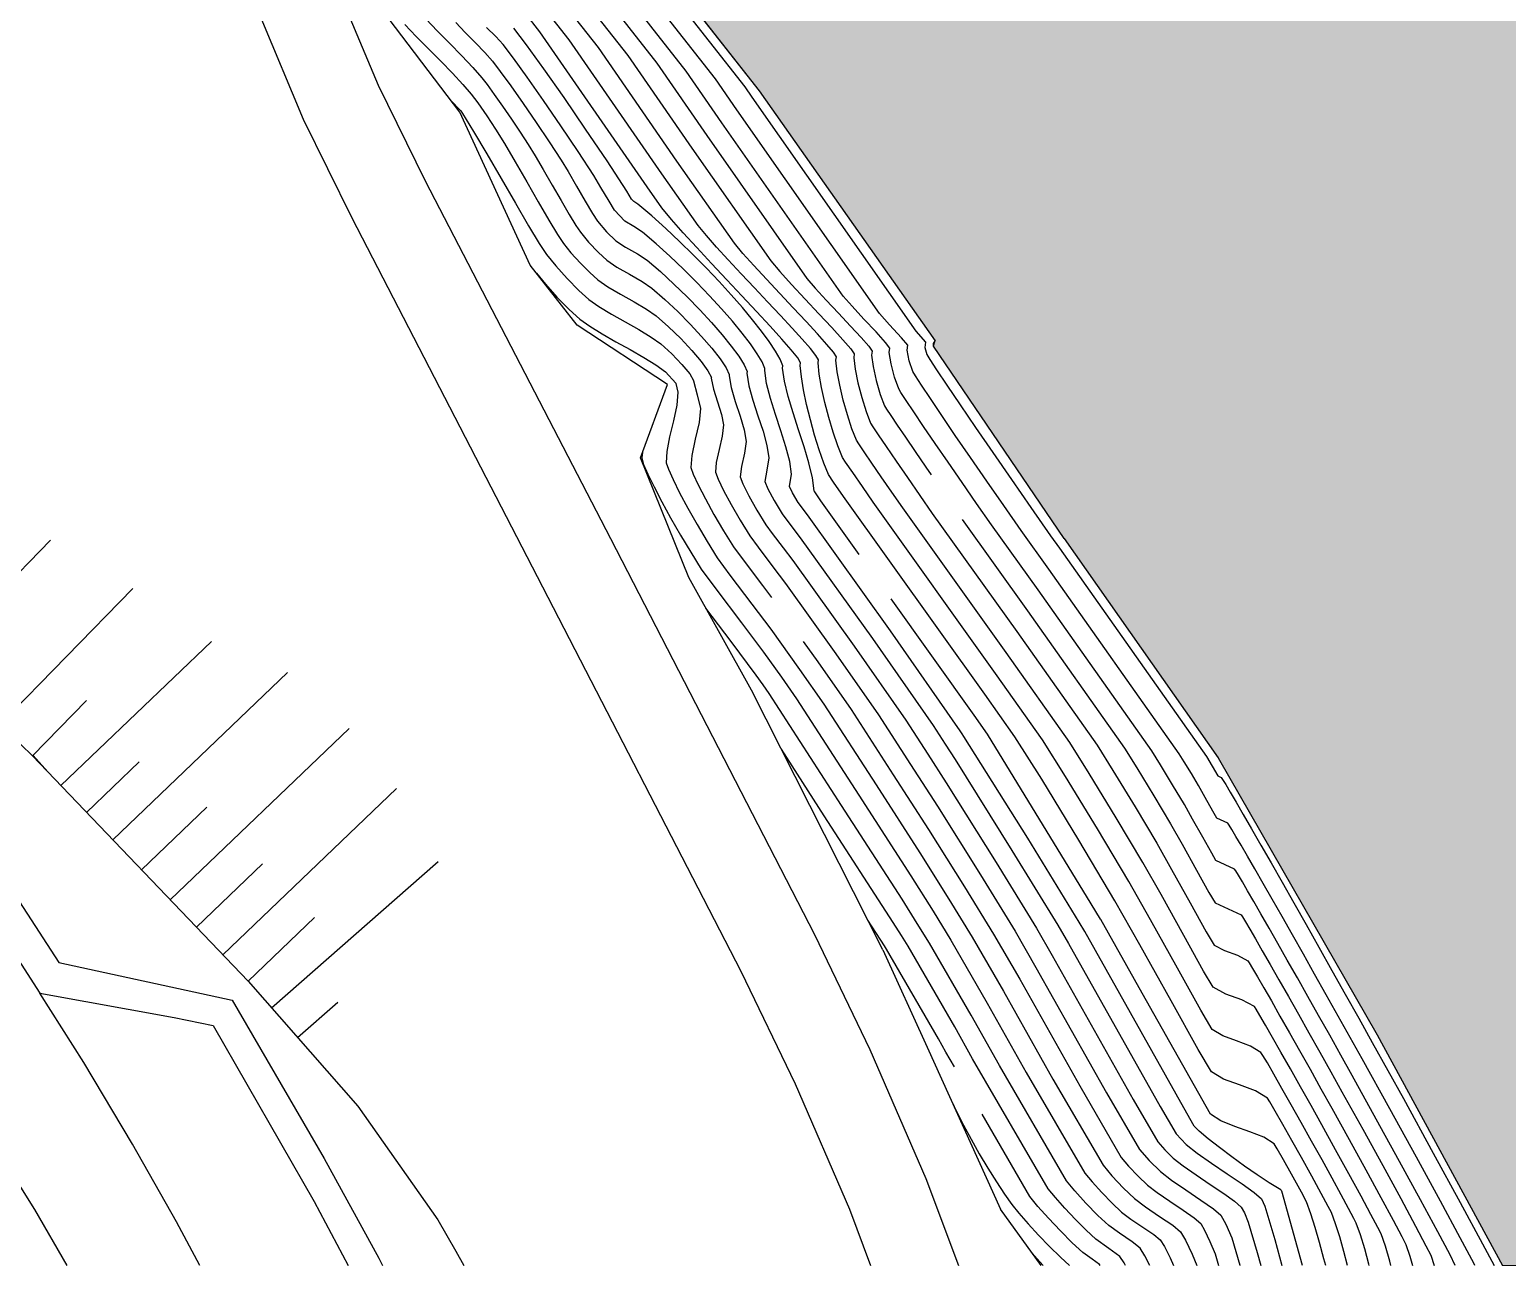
# Model space of a CAD drawing. Extents: x -367 to 63045, y 275 to 109039.
# Drawn here: x 62200.9 to 62294.1, y 108270.2 to 108348.2 of the extents above; entities that cross this region are included whole.
import ezdxf

# ---------------------------------------------------------------- set-up
doc = ezdxf.new("R2010")
doc.units = 0
doc.header["$LTSCALE"] = 25.401856
doc.header["$MEASUREMENT"] = 0
doc.linetypes.add('DOT', pattern=[0.55, 0.3, -0.25])
doc.linetypes.add('TRATTEGGIATA2', pattern=[0.375, 0.25, -0.125])
for name, color, linetype in [('Bâti', 7, 'Continuous'), ('colore lago', 131, 'Continuous'), ('curve livello 5m', 7, 'Continuous'), ('Limite fiume', 6, 'Continuous'), ('pendenze', 2, 'Continuous'), ('Strade', 7, 'Continuous'), ('TalusHautBas', 7, 'Continuous')]:
    doc.layers.add(name, color=color, linetype=linetype)
doc.layers.add('Colori bordi', color=5, linetype='Continuous', plot=False)
doc.layers.add('no_plot', color=5, linetype='Continuous', plot=False)

msp = doc.modelspace()

# ---------------------------------------------------------------- hatches: boundary and pattern name
at = {"layer": 'colore lago', "linetype": 'Continuous', "lineweight": 0}
msp.add_hatch(color=256, dxfattribs=at).paths.add_polyline_path([(62336.92323, 108293.04813), (62333.90524, 108303.27811), (62333.50124, 108310.92212), (62334.36424, 108318.97013), (62332.61625, 108325.87713), (62326.06826, 108334.70213), (62319.40526, 108340.13313), (62316.61826, 108344.33414), (62312.52126, 108349.63313), (62306.31327, 108355.78014), (62304.17027, 108355.55414), (62302.59827, 108357.25814), (62302.86027, 108361.51714), (62293.86072, 108373.91181), (62285.29071, 108385.71488), (62282.40962, 108385.02816), (62274.51151, 108391.43158), (62273.76615, 108394.55875), (62260.40498, 108410.55144), (62260.52889, 108410.65209), (62260.3153, 108410.90117), (62255.5903, 108416.41117), (62250.33131, 108421.94018), (62241.24231, 108431.17917), (62234.98331, 108437.62619), (62227.60532, 108445.26418), (62220.97633, 108452.32219), (62211.76733, 108462.6542), (62208.62233, 108466.7012), (62197.58734, 108482.1832), (62191.89137, 108491.3199), (62191.43882, 108491.03891), (62186.59769, 108488.03303), (62181.27969, 108484.73108), (62168.59034, 108476.85222), (62174.6282, 108467.19098), (62189.12332, 108443.99721), (62186.69934, 108442.47111), (62188.56332, 108439.28421), (62189.55032, 108437.2682), (62191.19031, 108432.91621), (62192.78731, 108428.64721), (62194.52631, 108424.4992), (62197.2043, 108419.1592), (62200.2003, 108414.07821), (62204.1643, 108407.81121), (62206.6852, 108403.75234), (62207.99329, 108401.6462), (62212.81229, 108394.01118), (62216.40901, 108388.33722), (62217.92529, 108388.60119), (62221.00729, 108386.75419), (62224.21728, 108383.37418), (62224.25628, 108374.64619), (62231.54027, 108364.01618), (62237.33527, 108356.54217), (62246.91026, 108344.37718), (62258.01525, 108328.60216), (62257.89824, 108328.25189), (62266.16024, 108316.11416), (62275.87224, 108302.28214), (62285.89723, 108284.80716), (62293.80836, 108270.24562), (62344.47634, 108270.24559), (62342.63322, 108276.55612), (62338.51123, 108287.84912)])

# ---------------------------------------------------------------- linework, layer by layer
at = {"layer": 'Bâti', "color": 2, "linetype": 'DOT'}
msp.add_lwpolyline([(62202.03321, 108301.36872), (62201.08512, 108302.41672)], dxfattribs=at)
at = {"layer": 'Colori bordi', "linetype": 'Continuous', "lineweight": 0, "flags": 128}
msp.add_lwpolyline([(62212.81229, 108394.01118), (62216.40901, 108388.33722), (62217.92529, 108388.60119), (62221.00729, 108386.75419), (62224.21728, 108383.37418), (62224.25628, 108374.64619), (62231.54027, 108364.01618), (62237.33527, 108356.54217), (62246.91026, 108344.37718), (62258.01525, 108328.60216), (62257.89824, 108328.25189), (62266.16024, 108316.11416), (62275.87224, 108302.28214), (62285.89723, 108284.80716), (62293.80836, 108270.24562), (62344.47634, 108270.24559)], dxfattribs=at)
at = {"layer": 'curve livello 5m', "color": 2, "flags": 128}
for points in [[(62234.90925, 108353.18346), (62240.45681, 108346.10728), (62243.60849, 108341.55193), (62249.91985, 108332.53368), (62250.44333, 108331.91884), (62251.1338, 108331.16154), (62251.90382, 108330.3392), (62252.66591, 108329.52926), (62253.33259, 108328.80914), (62253.8164, 108328.25628), (62254.02986, 108327.9481), (62254.02986, 108327.9481), (62253.99458, 108327.68829), (62254.09231, 108326.96856), (62254.28916, 108326.09487), (62254.54623, 108325.21733), (62254.82461, 108324.48604), (62254.82461, 108324.48604), (62254.9434, 108324.2884), (62255.21465, 108323.87314), (62255.6183, 108323.26965), (62256.13431, 108322.50733), (62256.74262, 108321.61558), (62257.42317, 108320.6238), (62257.76133, 108320.13351)], [(62253.22512, 108315.12044), (62250.80487, 108318.50611), (62250.41599, 108319.05554), (62250.39751, 108319.08015), (62250.37992, 108319.11303), (62250.38392, 108319.13739), (62250.27701, 108319.95168), (62250.04973, 108320.89116), (62249.74172, 108321.91512), (62249.3926, 108322.98285), (62249.042, 108324.05364), (62248.72957, 108325.08679), (62248.49493, 108326.04159), (62248.37772, 108326.87732), (62248.3976, 108327.02373), (62248.22433, 108327.44187), (62247.93731, 108327.95234), (62247.54652, 108328.54399), (62247.06197, 108329.20567), (62246.49364, 108329.92622), (62245.85153, 108330.69452), (62245.14563, 108331.49939), (62244.38593, 108332.3297), (62243.58243, 108333.17429), (62242.74512, 108334.02202), (62241.88399, 108334.86174), (62241.00903, 108335.6823), (62240.13024, 108336.47254), (62239.25761, 108337.22133), (62238.99861, 108337.38113), (62238.84603, 108337.54281), (62238.54511, 108338.04908), (62237.3057, 108339.94562), (62235.95489, 108341.95931), (62234.59168, 108343.94737), (62233.31506, 108345.76701), (62232.22402, 108347.27545), (62231.41757, 108348.32988)], [(62227.41108, 108343.81149), (62228.07344, 108343.10707), (62228.19534, 108342.93124), (62228.8888, 108341.80618), (62229.72255, 108340.39225), (62230.62466, 108338.83383), (62231.52322, 108337.27533), (62232.3463, 108335.86113), (62233.02197, 108334.73563), (62233.47833, 108334.04322), (62233.47833, 108334.04322), (62234.06994, 108333.32026), (62234.79731, 108332.51749), (62235.53486, 108331.76796), (62236.15703, 108331.20471), (62236.15703, 108331.20471), (62236.78804, 108330.75873), (62237.58095, 108330.28246), (62238.45238, 108329.79214), (62239.31896, 108329.30401), (62240.09731, 108328.83428), (62240.70404, 108328.39919), (62240.70404, 108328.39919), (62241.39399, 108327.77273), (62242.03194, 108327.10874), (62242.52127, 108326.51502), (62242.76534, 108326.09937), (62242.76534, 108326.09937), (62242.76086, 108326.06635), (62242.98974, 108325.18805), (62243.21331, 108324.3208), (62243.21331, 108324.3208), (62243.11877, 108323.44051), (62242.87757, 108322.38463), (62242.65159, 108321.36783), (62242.60267, 108320.60478), (62242.60267, 108320.60478), (62242.74589, 108320.18043), (62243.06044, 108319.49856), (62243.50904, 108318.62883), (62244.05442, 108317.64089), (62244.6593, 108316.60442), (62245.28642, 108315.58908), (62245.28642, 108315.58908), (62245.95024, 108314.69018), (62247.11, 108313.16127), (62247.67767, 108312.40386)], [(62259.71996, 108317.31121), (62263.83297, 108311.55754), (62269.95145, 108302.89058), (62270.72905, 108301.65603), (62271.80818, 108299.88637), (62272.86512, 108298.11252), (62273.59343, 108296.82844), (62274.49876, 108295.19818), (62275.28939, 108293.77976), (62275.67359, 108293.1312), (62276.49216, 108292.74809), (62277.31227, 108292.36478), (62277.4008, 108292.23738), (62277.5881, 108291.9322), (62277.86548, 108291.46448), (62278.22424, 108290.84947), (62278.65568, 108290.10241), (62279.15111, 108289.23854), (62279.70183, 108288.27311), (62280.29915, 108287.22136), (62280.93437, 108286.09853), (62281.5988, 108284.91988), (62282.28373, 108283.70063), (62282.98049, 108282.45604), (62283.68036, 108281.20134), (62284.98915, 108278.84071), (62286.25149, 108276.5461), (62287.38961, 108274.4607), (62288.32571, 108272.72769), (62288.98202, 108271.49028), (62289.28075, 108270.89164), (62289.4981, 108270.24564)], [(62282.65305, 108270.24564), (62282.54577, 108270.67234), (62282.27362, 108271.69635), (62281.99932, 108272.64982), (62281.72272, 108273.5127), (62281.44368, 108274.26497), (62281.44368, 108274.26497), (62281.12247, 108274.87118), (62280.49246, 108276.01607), (62280.49246, 108276.01607), (62279.98947, 108276.91261), (62279.58887, 108277.61487), (62279.41084, 108277.91218), (62279.41084, 108277.91218), (62278.74794, 108278.3328), (62277.87017, 108278.68766), (62276.92118, 108279.02054), (62276.04461, 108279.37523), (62275.3841, 108279.79552), (62275.3841, 108279.79552), (62271.07543, 108287.43771), (62268.47247, 108292.06848), (62268.44971, 108292.10779), (62267.85594, 108293.06417), (62261.32311, 108303.77724), (62260.47373, 108304.9804), (62255.22819, 108312.31835)], [(62249.68743, 108309.62551), (62250.60616, 108308.34351), (62252.70868, 108305.32941), (62252.70868, 108305.32941), (62255.36842, 108301.21098), (62257.59661, 108297.76079), (62259.86934, 108294.13139), (62261.69992, 108291.15162), (62263.34786, 108288.30437), (62267.13315, 108281.57021), (62269.75492, 108277.06486), (62270.2163, 108276.51665), (62270.82812, 108275.87), (62271.40682, 108275.31891), (62272.02153, 108274.84586), (62272.82173, 108274.29623), (62273.65051, 108273.74061), (62274.35098, 108273.2496), (62274.7662, 108272.89379), (62275.01628, 108272.47133), (62275.3525, 108271.76235), (62275.674, 108270.97954), (62275.8922, 108270.24565)], [(62259.23338, 108282.77625), (62258.68812, 108283.71325), (62258.22325, 108284.54026), (62254.95012, 108290.19545), (62254.81213, 108290.41772), (62253.76506, 108292.03903)], [(62268.42358, 108270.24565), (62268.387, 108270.30218), (62267.91191, 108270.65166), (62267.33965, 108271.05826), (62266.66559, 108271.68242), (62265.91389, 108272.43278), (62265.16482, 108273.2245), (62264.49863, 108273.97276), (62263.99558, 108274.59272), (62260.97001, 108279.79196)]]:
    msp.add_lwpolyline(points, dxfattribs=at)
at = {"layer": 'Limite fiume', "color": 2, "linetype": 'Continuous'}
for p, q in [((62237.33526, 108356.54219), (62246.91025, 108344.37719)), ((62246.91025, 108344.37719), (62258.01524, 108328.60218)), ((62266.16024, 108316.11418), (62257.89824, 108328.25191)), ((62266.16024, 108316.11418), (62275.87223, 108302.28216)), ((62275.87223, 108302.28216), (62285.89722, 108284.80718)), ((62285.89722, 108284.80718), (62293.80835, 108270.24564))]:
    msp.add_line(p, q, dxfattribs=at)
at = {"layer": 'Limite fiume', "color": 2, "linetype": 'Continuous', "flags": 128}
msp.add_lwpolyline([(62257.89824, 108328.25191), (62257.90755, 108328.42874), (62258.01524, 108328.60218)], dxfattribs=at)
at = {"layer": 'no_plot', "flags": 128}
for points in [[(62237.00727, 108356.0881), (62245.99625, 108344.62223), (62246.44262, 108343.97705), (62256.78424, 108329.20001), (62257.40921, 108328.50271), (62257.36469, 108328.17488), (62257.47814, 108327.7372), (62257.66867, 108327.42019), (62258.10376, 108326.75411), (62258.75122, 108325.78613), (62259.57889, 108324.56338), (62260.55461, 108323.13303), (62261.6462, 108321.54223), (62262.82151, 108319.83813), (62264.04837, 108318.0679), (62265.2946, 108316.27868), (62265.8485, 108315.50383), (62275.12846, 108302.35859), (62275.49447, 108301.75837), (62275.84728, 108301.13261), (62276.05313, 108301.03633), (62276.14922, 108300.90224), (62276.34461, 108300.5895), (62276.63231, 108300.11036), (62277.00533, 108299.47707), (62277.45668, 108298.70188), (62277.97937, 108297.79704), (62278.56642, 108296.77479), (62279.21084, 108295.64739), (62279.90565, 108294.42709), (62280.64385, 108293.12613), (62281.41846, 108291.75676), (62282.2225, 108290.33123), (62283.04896, 108288.86179), (62283.89088, 108287.36069), (62284.74125, 108285.84018), (62285.5931, 108284.31251), (62287.55378, 108280.77607), (62289.44488, 108277.33854), (62291.14988, 108274.21441), (62292.55225, 108271.61821), (62293.28025, 108270.24564)], [(62292.0646, 108270.24564), (62292.01765, 108270.33973), (62291.1434, 108271.98804), (62289.89646, 108274.29651), (62288.38042, 108277.07439), (62286.6989, 108280.13095), (62284.95552, 108283.27545), (62284.95552, 108283.27545), (62284.19808, 108284.63382), (62283.44195, 108285.98581), (62282.69334, 108287.32055), (62281.95847, 108288.62713), (62281.24355, 108289.89467), (62280.55479, 108291.11228), (62279.8984, 108292.26906), (62279.2806, 108293.35412), (62278.70759, 108294.35657), (62278.1856, 108295.26552), (62277.72084, 108296.07008), (62277.31951, 108296.75936), (62276.98783, 108297.32246), (62276.73202, 108297.7485), (62276.55829, 108298.02658), (62276.47284, 108298.14581), (62276.47284, 108298.14581), (62275.78938, 108298.46548), (62275.53204, 108298.90899), (62275.04546, 108299.78542), (62274.61802, 108300.54308), (62274.61802, 108300.54308), (62274.1772, 108301.28292), (62273.72711, 108302.02101), (62273.40279, 108302.53592), (62273.40279, 108302.53592), (62265.17666, 108314.1884), (62263.42899, 108316.6332), (62262.33918, 108318.19785), (62261.26631, 108319.74589), (62260.23853, 108321.23609), (62259.28394, 108322.62721), (62258.4307, 108323.87803), (62257.70691, 108324.9473), (62257.14072, 108325.79379), (62256.76025, 108326.37626), (62256.59363, 108326.65348), (62256.59363, 108326.65348), (62256.36636, 108327.33635), (62256.24132, 108328.01268), (62256.24132, 108328.01268), (62256.28276, 108328.31784), (62255.89, 108328.79008), (62255.13344, 108329.59707), (62254.49611, 108330.31123), (62254.49611, 108330.31123), (62245.49791, 108343.16867), (62244.14977, 108345.11724), (62236.30793, 108355.11989)], [(62290.83385, 108270.24564), (62290.49983, 108270.915), (62289.73456, 108272.35787), (62288.64303, 108274.3786), (62287.31596, 108276.81025), (62285.84402, 108279.48583), (62284.31794, 108282.2384), (62284.31794, 108282.2384), (62283.61069, 108283.50663), (62282.90515, 108284.7678), (62282.20793, 108286.01033), (62281.52563, 108287.22265), (62280.86485, 108288.3932), (62280.23219, 108289.51039), (62279.63424, 108290.56267), (62279.07761, 108291.53845), (62278.5689, 108292.42618), (62278.11471, 108293.21427), (62277.72164, 108293.89116), (62277.39629, 108294.44528), (62277.14526, 108294.86505), (62276.97515, 108295.13892), (62276.89256, 108295.25529), (62276.89256, 108295.25529), (62276.31148, 108295.52689), (62275.73148, 108295.79834), (62275.73148, 108295.79834), (62275.45926, 108296.25787), (62274.89907, 108297.26287), (62274.25761, 108298.41798), (62273.74157, 108299.3278), (62273.74157, 108299.3278), (62272.99269, 108300.58465), (62272.22808, 108301.83852), (62271.67712, 108302.71325), (62271.67712, 108302.71325), (62264.50481, 108312.87297), (62261.56337, 108316.98773), (62260.62999, 108318.32779), (62259.71112, 108319.65364), (62258.83085, 108320.92994), (62258.01328, 108322.1214), (62257.2825, 108323.19268), (62256.66261, 108324.10847), (62256.17768, 108324.83346), (62255.85182, 108325.33233), (62255.70912, 108325.56976), (62255.70912, 108325.56976), (62255.44676, 108326.29264), (62255.22781, 108327.13736), (62255.11795, 108327.85049), (62255.11795, 108327.85049), (62255.15631, 108328.13297), (62254.88412, 108328.49473), (62254.28101, 108329.15697), (62253.51916, 108329.96729), (62252.77076, 108330.77325), (62252.20798, 108331.42246), (62252.20798, 108331.42246), (62244.5532, 108342.3603), (62242.30329, 108345.61226), (62235.60859, 108354.15168)], [(62234.20992, 108352.21525), (62238.61034, 108346.6023), (62242.66378, 108340.74355), (62247.63173, 108333.6449), (62248.20521, 108332.96689), (62248.95344, 108332.13947), (62249.80125, 108331.22917), (62250.67348, 108330.30253), (62251.49498, 108329.42609), (62252.19057, 108328.66636), (62252.6851, 108328.0899), (62252.90341, 108327.76322), (62252.8712, 108327.5261), (62252.96007, 108326.80667), (62253.13705, 108325.9356), (62253.37648, 108325.01187), (62253.65272, 108324.13445), (62253.9401, 108323.40231), (62254.08514, 108323.16642), (62254.42391, 108322.65429), (62254.92236, 108321.91583), (62255.54645, 108321.00095), (62256.26214, 108319.95955), (62257.03538, 108318.84152), (62257.83214, 108317.69678), (62263.16112, 108310.24211), (62268.22578, 108303.06791), (62269.23002, 108301.47354), (62270.62368, 108299.1881), (62271.98867, 108296.89723), (62272.92926, 108295.23889), (62274.09845, 108293.13348), (62275.11951, 108291.30165), (62275.61569, 108290.46407), (62276.26199, 108290.11649), (62277.08393, 108289.82207), (62277.73198, 108289.47426), (62277.8283, 108289.33239), (62278.03783, 108288.98667), (62278.34859, 108288.45809), (62278.74862, 108287.76762), (62279.22594, 108286.93626), (62279.76859, 108285.98498), (62280.3646, 108284.93476), (62281.00199, 108283.8066), (62281.6688, 108282.62148), (62282.35305, 108281.40038), (62283.04278, 108280.16429), (62284.13427, 108278.1956), (62285.18703, 108276.28196), (62286.13618, 108274.54279), (62286.91686, 108273.09752), (62287.4642, 108272.06555), (62287.71333, 108271.5663), (62287.97041, 108270.83204), (62288.13751, 108270.24564)], [(62286.77038, 108270.24564), (62286.70178, 108270.50977), (62286.4257, 108271.45315), (62286.14592, 108272.24097), (62286.14592, 108272.24097), (62285.94639, 108272.64083), (62285.50801, 108273.46735), (62284.88275, 108274.62489), (62284.12256, 108276.01781), (62283.27939, 108277.55048), (62282.4052, 108279.12724), (62282.4052, 108279.12724), (62281.73028, 108280.33621), (62281.0651, 108281.52166), (62280.42716, 108282.6529), (62279.83396, 108283.69926), (62279.303, 108284.63005), (62278.85179, 108285.41457), (62278.49783, 108286.02215), (62278.25863, 108286.4221), (62278.1517, 108286.58374), (62278.1517, 108286.58374), (62277.35739, 108287.01005), (62276.34996, 108287.37092), (62275.55779, 108287.79693), (62275.55779, 108287.79693), (62274.94963, 108288.82355), (62273.69814, 108291.06879), (62272.26508, 108293.64935), (62271.11222, 108295.68195), (62271.11222, 108295.68195), (62269.43917, 108298.48982), (62267.73099, 108301.29104), (62266.50012, 108303.24525), (62266.50012, 108303.24525), (62262.48927, 108308.92668), (62255.96653, 108318.05131), (62255.27232, 108319.04924), (62254.60782, 108320.01152), (62254.01347, 108320.87885), (62253.5297, 108321.59199), (62253.19692, 108322.09166), (62253.05559, 108322.31859), (62253.05559, 108322.31859), (62252.76249, 108323.04944), (62252.47522, 108323.91773), (62252.21197, 108324.85339), (62251.99087, 108325.78636), (62251.83011, 108326.64656), (62251.74783, 108327.3639), (62251.74783, 108327.3639), (62251.77696, 108327.57835), (62251.59373, 108327.8703), (62251.18302, 108328.36773), (62250.59179, 108329.02907), (62249.86701, 108329.81276), (62249.05564, 108330.67723), (62248.20464, 108331.58089), (62247.36097, 108332.48218), (62246.5716, 108333.33954), (62245.88349, 108334.11137), (62245.3436, 108334.75612), (62245.3436, 108334.75612), (62241.71907, 108339.93518), (62236.76386, 108347.09732), (62233.51058, 108351.24704)], [(62285.40068, 108270.24564), (62285.38292, 108270.31611), (62285.1176, 108271.29172), (62284.84954, 108272.16876), (62284.57851, 108272.91564), (62284.57851, 108272.91564), (62284.42857, 108273.2161), (62284.09917, 108273.83717), (62283.62933, 108274.70698), (62283.0581, 108275.75367), (62282.42451, 108276.90536), (62281.76762, 108278.09018), (62281.76762, 108278.09018), (62281.11634, 108279.25596), (62280.48336, 108280.38163), (62279.89663, 108281.41819), (62279.38412, 108282.31664), (62278.97378, 108283.02796), (62278.69356, 108283.50316), (62278.57141, 108283.69322), (62278.57141, 108283.69322), (62277.90946, 108284.08512), (62277.03422, 108284.4117), (62276.1597, 108284.73818), (62275.4999, 108285.12979), (62275.4999, 108285.12979), (62274.77976, 108286.34544), (62273.29783, 108289.00409), (62271.6009, 108292.05981), (62270.23576, 108294.46667), (62268.25467, 108297.79155), (62266.23196, 108301.10855), (62264.77445, 108303.42258), (62264.77445, 108303.42258), (62261.81743, 108307.61126), (62254.10091, 108318.40583), (62253.41628, 108319.39181), (62252.80612, 108320.28038), (62252.3609, 108320.93894), (62252.17108, 108321.23487), (62252.17108, 108321.23487), (62251.87404, 108321.96384), (62251.57982, 108322.82094), (62251.30195, 108323.75397), (62251.05395, 108324.71075), (62250.84935, 108325.6391), (62250.70168, 108326.48681), (62250.62446, 108327.20171), (62250.62446, 108327.20171), (62250.65051, 108327.39348), (62250.49039, 108327.66252), (62250.13736, 108328.10572), (62249.6235, 108328.69465), (62248.9809, 108329.40094), (62248.24164, 108330.19616), (62247.4378, 108331.05192), (62246.60147, 108331.93982), (62245.76474, 108332.83146), (62244.95969, 108333.69843), (62244.21841, 108334.51234), (62243.57297, 108335.24478), (62243.05547, 108335.86735), (62243.05547, 108335.86735), (62240.77436, 108339.12681), (62234.91738, 108347.59234), (62232.81124, 108350.27883)], [(62284.02745, 108270.24564), (62283.7987, 108271.1211), (62283.53854, 108272.04104), (62283.27606, 108272.87146), (62283.0111, 108273.5903), (62283.0111, 108273.5903), (62282.81392, 108273.97537), (62282.3759, 108274.78908), (62281.78522, 108275.8691), (62281.13004, 108277.05313), (62281.13004, 108277.05313), (62280.52224, 108278.13965), (62279.95312, 108279.14785), (62279.47401, 108279.98776), (62279.13623, 108280.56937), (62278.99113, 108280.8027), (62278.99113, 108280.8027), (62278.22624, 108281.25555), (62277.21491, 108281.63291), (62276.2044, 108282.01015), (62275.442, 108282.46266), (62275.442, 108282.46266), (62274.60988, 108283.86733), (62272.89752, 108286.93939), (62270.93672, 108290.47027), (62269.35931, 108293.25138), (62269.35931, 108293.25138), (62267.07016, 108297.09327), (62264.73293, 108300.92606), (62263.04878, 108303.59991), (62263.04878, 108303.59991), (62261.14558, 108306.29583), (62252.2353, 108318.76036), (62251.59876, 108319.68191), (62251.28657, 108320.15115), (62251.28657, 108320.15115), (62250.98666, 108320.87819), (62250.68775, 108321.72423), (62250.4003, 108322.64893), (62250.13477, 108323.61192), (62249.90162, 108324.57283), (62249.71132, 108325.49131), (62249.57432, 108326.32699), (62249.50109, 108327.03952), (62249.50109, 108327.03952), (62249.52405, 108327.20861), (62249.33945, 108327.5188), (62248.93242, 108328.02978), (62248.33997, 108328.7088), (62247.59908, 108329.52311), (62246.74674, 108330.43996), (62245.81996, 108331.42661), (62244.85572, 108332.45032), (62243.891, 108333.47834), (62242.96282, 108334.47792), (62242.10815, 108335.41631), (62241.364, 108336.26078), (62240.76735, 108336.97857), (62240.76735, 108336.97857), (62239.82965, 108338.31843), (62233.0709, 108348.08736), (62232.1119, 108349.31061)], [(62224.54507, 108348.55037), (62225.2691, 108347.80245), (62226.03909, 108347.02159), (62226.81322, 108346.23693), (62227.54967, 108345.47763), (62228.20662, 108344.77281), (62228.74227, 108344.15163), (62229.14773, 108343.604), (62229.71181, 108342.79036), (62230.2653, 108341.95481), (62230.82796, 108341.04195), (62231.50446, 108339.89469), (62232.23643, 108338.6302), (62232.96551, 108337.36565), (62233.63335, 108336.21817), (62234.18159, 108335.30495), (62234.55187, 108334.74314), (62235.0319, 108334.15654), (62235.62208, 108333.50517), (62236.22052, 108332.89701), (62236.72535, 108332.44), (62237.35767, 108332.00238), (62238.15967, 108331.53318), (62239.01446, 108331.05515), (62239.80513, 108330.59104), (62240.41476, 108330.16361), (62241.19233, 108329.47516), (62241.95507, 108328.73162), (62242.65468, 108327.98687), (62243.24286, 108327.29481), (62243.67133, 108326.70931), (62243.8918, 108326.28424), (62243.88423, 108326.22855), (62244.01808, 108325.54739), (62244.27031, 108324.74701), (62244.5203, 108323.95129), (62244.64743, 108323.28412), (62244.57167, 108322.57873), (62244.3784, 108321.73264), (62244.19732, 108320.91787), (62244.15812, 108320.30643), (62244.31327, 108319.87184), (62244.6575, 108319.15617), (62245.13922, 108318.25589), (62245.7068, 108317.26744), (62246.30864, 108316.28729), (62246.84056, 108315.567), (62247.7699, 108314.34186), (62248.56678, 108313.27862), (62251.75311, 108308.83237), (62254.43103, 108304.9934), (62256.4566, 108301.85695), (62258.1535, 108299.22941), (62260.86549, 108294.89853), (62263.04988, 108291.34286), (62264.37278, 108289.05719), (62268.82215, 108281.1416), (62270.90679, 108277.55929), (62271.51105, 108276.86645), (62272.22026, 108276.17104), (62272.91957, 108275.63288), (62273.82992, 108275.00759), (62274.77278, 108274.37549), (62275.56966, 108273.8169), (62276.04204, 108273.41212), (62276.35174, 108272.84738), (62276.72158, 108271.97919), (62277.23056, 108270.2673), (62277.23654, 108270.24565)], [(62225.89019, 108348.89259), (62226.58318, 108348.16356), (62227.35709, 108347.37692), (62228.13659, 108346.58515), (62228.84636, 108345.84075), (62229.41109, 108345.1962), (62229.74195, 108344.7636), (62230.18956, 108344.14475), (62230.71331, 108343.39822), (62231.27258, 108342.5826), (62231.82677, 108341.75646), (62232.33525, 108340.97838), (62232.76712, 108340.27771), (62233.28637, 108339.39713), (62233.84819, 108338.42658), (62234.4078, 108337.45596), (62234.9204, 108336.57522), (62235.3412, 108335.87428), (62235.62541, 108335.44306), (62236.13932, 108334.82759), (62236.7572, 108334.17286), (62237.29367, 108333.67528), (62237.92419, 108333.25095), (62238.72317, 108332.79555), (62239.51535, 108332.34322), (62240.12547, 108331.92804), (62240.94541, 108331.21169), (62241.76316, 108330.44107), (62242.55005, 108329.64818), (62243.27742, 108328.865), (62243.91659, 108328.12352), (62244.4389, 108327.45572), (62244.81567, 108326.89359), (62245.01825, 108326.46912), (62245.0076, 108326.39074), (62245.13953, 108325.64294), (62245.39979, 108324.76545), (62245.70148, 108323.84753), (62245.9577, 108322.97844), (62246.08155, 108322.24744), (62245.98113, 108321.51022), (62245.7814, 108320.66156), (62245.71357, 108320.00808), (62245.88315, 108319.56368), (62246.25977, 108318.81733), (62246.76761, 108317.91071), (62247.33086, 108316.98551), (62247.73089, 108316.44381), (62248.42979, 108315.52245), (62249.02908, 108314.72285), (62252.90006, 108309.32124), (62256.15338, 108304.65738), (62257.54477, 108302.50291), (62258.7104, 108300.69802), (62261.86165, 108295.66568), (62264.39983, 108291.53409), (62265.3977, 108289.81001), (62270.51116, 108280.713), (62272.05866, 108278.05372), (62272.50722, 108277.5394), (62273.0337, 108277.02317), (62273.66513, 108276.52966), (62274.48401, 108275.9579), (62275.37453, 108275.35999), (62276.22088, 108274.78805), (62276.90727, 108274.29416), (62277.31788, 108273.93044), (62277.52355, 108273.55541), (62277.76916, 108272.97885), (62278.33658, 108271.07039), (62278.56435, 108270.24565)], [(62227.75971, 108348.67404), (62228.35375, 108348.05778), (62228.99781, 108347.40546), (62229.60287, 108346.77911), (62230.07992, 108346.24076), (62230.56931, 108345.60088), (62231.23139, 108344.68551), (62232.0061, 108343.58127), (62232.83335, 108342.37484), (62233.65308, 108341.15284), (62234.4052, 108340.00195), (62234.84552, 108339.27945), (62235.38074, 108338.36028), (62235.92518, 108337.41646), (62236.39315, 108336.62002), (62236.69895, 108336.14298), (62237.27162, 108335.48054), (62237.86198, 108334.91056), (62238.48021, 108334.51014), (62239.23482, 108334.08532), (62239.83619, 108333.69247), (62240.68098, 108332.96048), (62241.5287, 108332.17844), (62242.36042, 108331.36745), (62243.15721, 108330.54865), (62243.90015, 108329.74313), (62244.57032, 108328.97203), (62245.14878, 108328.25644), (62245.61662, 108327.6175), (62245.9549, 108327.07631), (62246.1447, 108326.65399), (62246.13097, 108326.55293), (62246.25821, 108325.76418), (62246.51331, 108324.84597), (62246.83145, 108323.86493), (62247.14779, 108322.88764), (62247.39748, 108321.98072), (62247.51568, 108321.21075), (62247.38006, 108320.42867), (62247.26902, 108319.70973), (62247.45393, 108319.26289), (62247.85543, 108318.51252), (62248.35307, 108317.68372), (62248.8471, 108317.02264), (62249.49138, 108316.16708), (62254.04701, 108309.8101), (62257.87573, 108304.32137), (62258.63294, 108303.14888), (62259.26729, 108302.16664), (62262.85781, 108296.43282), (62265.74979, 108291.72532), (62266.42262, 108290.56283), (62272.20017, 108280.28439), (62273.21053, 108278.54814), (62273.84713, 108277.8753), (62274.54672, 108277.32852), (62275.45398, 108276.69505), (62276.44062, 108276.03261), (62277.37832, 108275.39894), (62278.13879, 108274.85174), (62278.59372, 108274.44876), (62278.81673, 108273.9785), (62279.4426, 108271.87348), (62279.89216, 108270.24564)], [(62281.19481, 108270.24564), (62279.87627, 108274.93964), (62279.85488, 108274.97902), (62279.83056, 108275.02166), (62279.72663, 108275.07026), (62279.08204, 108275.46895), (62278.33722, 108275.9622), (62277.53648, 108276.51803), (62276.72414, 108277.10446), (62275.9445, 108277.68949), (62275.24187, 108278.24114), (62274.66057, 108278.72743), (62274.66057, 108278.72743), (62274.3624, 108279.04257), (62273.88917, 108279.85578), (62267.44754, 108291.31565), (62267.09975, 108291.91656), (62263.85396, 108297.19997), (62259.82419, 108303.63525), (62259.82419, 108303.63525), (62259.72112, 108303.79485), (62259.59809, 108303.98536), (62255.19395, 108310.29896), (62249.95368, 108317.61131), (62249.95368, 108317.61131), (62249.37529, 108318.38194), (62249.0105, 108319.00583), (62248.82447, 108319.41138), (62248.82447, 108319.41138), (62248.9498, 108320.17407), (62248.83746, 108320.96998), (62248.5985, 108321.89765), (62248.28292, 108322.90574), (62247.94072, 108323.94288), (62247.6219, 108324.95773), (62247.37644, 108325.89893), (62247.25435, 108326.71513), (62247.25435, 108326.71513), (62247.27115, 108326.83886), (62247.09074, 108327.25897), (62246.78139, 108327.78314), (62246.35653, 108328.39642), (62245.82955, 108329.08384), (62245.21387, 108329.83044), (62244.52289, 108330.62126), (62243.77004, 108331.44134), (62242.96871, 108332.27571), (62242.13233, 108333.10941), (62241.27429, 108333.92748), (62240.40801, 108334.71497), (62239.5469, 108335.4569), (62239.5469, 108335.4569), (62238.99396, 108335.79896), (62238.4303, 108336.14585), (62238.4303, 108336.14585), (62237.77249, 108336.84289), (62237.43028, 108337.39895), (62236.92304, 108338.27664), (62236.47516, 108339.02552), (62236.47516, 108339.02552), (62235.47939, 108340.54923), (62234.39412, 108342.16707), (62233.29889, 108343.76432), (62232.27322, 108345.22626), (62231.39666, 108346.43816), (62230.74874, 108347.28532), (62230.74874, 108347.28532), (62230.27986, 108347.7963), (62229.70838, 108348.37698)], [(62232.84811, 108332.87353), (62233.41532, 108332.16488), (62234.1468, 108331.3539), (62234.91409, 108330.57671), (62235.58872, 108329.96943), (62236.21749, 108329.51771), (62236.99806, 108329.03752), (62237.868, 108328.54101), (62238.76491, 108328.04034), (62239.62638, 108327.54764), (62240.38999, 108327.07506), (62240.99333, 108326.63476), (62241.63889, 108325.9145), (62241.63749, 108325.90416), (62241.77919, 108325.35748), (62241.7088, 108324.53839), (62241.50107, 108323.55167), (62241.25534, 108322.52905), (62241.07094, 108321.60229), (62241.04722, 108320.90312), (62241.18075, 108320.48798), (62241.46986, 108319.83728), (62241.88641, 108319.0036), (62242.40225, 108318.03953), (62242.98926, 108316.99767), (62243.61928, 108315.93058), (62244.2642, 108314.89086), (62245.05991, 108313.81336), (62246.45011, 108311.98067), (62247.64218, 108310.39016), (62249.45922, 108307.85464), (62250.98633, 108305.66542), (62254.28025, 108300.56502), (62257.03971, 108296.29218), (62258.87318, 108293.36424), (62260.34996, 108290.96039), (62262.32294, 108287.55155), (62265.44414, 108281.99882), (62268.60305, 108276.57043), (62269.15896, 108275.90991), (62269.89612, 108275.13078), (62270.59339, 108274.46678), (62271.28628, 108273.94416), (62272.17626, 108273.34214), (62272.99905, 108272.7796), (62273.49036, 108272.37547), (62273.80332, 108271.84678), (62274.22408, 108270.95953), (62274.51727, 108270.24565)], [(62239.55313, 108321.5749), (62239.49177, 108321.20147), (62239.61739, 108320.79429), (62239.885, 108320.17099), (62240.27263, 108319.37265), (62240.75831, 108318.44033), (62241.32006, 108317.4151), (62241.9359, 108316.33804), (62242.58387, 108315.25019), (62243.24198, 108314.19265), (62244.16959, 108312.93655), (62245.79022, 108310.80008), (62247.17987, 108308.94594), (62248.31227, 108307.36578), (62249.26398, 108306.00144), (62253.19208, 108299.91905), (62256.48281, 108294.82357), (62257.87703, 108292.5971), (62259, 108290.76915), (62261.29802, 108286.79872), (62263.75514, 108282.42743), (62267.45118, 108276.076), (62267.90902, 108275.52007), (62268.52253, 108274.84761), (62269.18256, 108274.17401), (62269.77995, 108273.61465), (62270.36225, 108273.17545), (62271.11018, 108272.66952), (62271.80163, 108272.19677), (62272.21452, 108271.85715), (62272.47834, 108271.43382), (62272.83631, 108270.72332), (62273.05119, 108270.24565)], [(62271.54844, 108270.24565), (62271.24664, 108270.84467), (62270.93868, 108271.33882), (62270.93868, 108271.33882), (62270.43369, 108271.73361), (62269.63415, 108272.27213), (62268.96652, 108272.76252), (62268.96652, 108272.76252), (62268.28231, 108273.40318), (62267.52636, 108274.17467), (62266.82368, 108274.94485), (62266.29931, 108275.58157), (62266.29931, 108275.58157), (62262.06613, 108282.85603), (62260.27309, 108286.0459), (62257.65004, 108290.57792), (62256.88087, 108291.82995), (62255.92592, 108293.35495), (62255.92592, 108293.35495), (62252.1039, 108299.27308), (62247.54163, 108306.33745), (62247.16532, 108306.87691), (62246.71757, 108307.50171), (62246.71757, 108307.50171), (62245.14448, 108309.62065), (62243.5493, 108311.72301)], [(62270.01564, 108270.24565), (62269.93174, 108270.40494), (62269.66284, 108270.8205), (62269.66284, 108270.8205), (62268.978, 108271.32428), (62268.15308, 108271.91039), (62268.15308, 108271.91039), (62267.54724, 108272.47139), (62266.87162, 108273.1458), (62266.19835, 108273.8574), (62265.59958, 108274.52993), (62265.14744, 108275.08715), (62265.14744, 108275.08715), (62260.37712, 108283.28464), (62259.24817, 108285.29308), (62256.30008, 108290.38669), (62255.88472, 108291.06281), (62255.36902, 108291.88634), (62255.36902, 108291.88634), (62251.01573, 108298.62712), (62248.30461, 108302.82509)], [(62259.03593, 108280.64171), (62259.37162, 108279.92178), (62259.79201, 108279.09717), (62260.2748, 108278.20622), (62260.79766, 108277.28728), (62261.3383, 108276.37867), (62261.87439, 108275.51874), (62262.38363, 108274.74583), (62262.84371, 108274.09829), (62263.29048, 108273.5417), (62263.87224, 108272.87619), (62264.53783, 108272.15583), (62265.23613, 108271.43465), (62265.91597, 108270.76673), (62266.48319, 108270.24565)], [(62264.14187, 108271.01434), (62264.61035, 108270.46698), (62264.81976, 108270.24565)]]:
    msp.add_lwpolyline(points, dxfattribs=at)
at = {"layer": 'pendenze', "linetype": 'Continuous'}
for p, q in [((62194.83423, 108308.46122), (62202.19637, 108316.00547)), ((62199.00937, 108304.38688), (62207.38778, 108312.97255)), ((62202.83741, 108300.529), (62212.33913, 108309.62875)), ((62206.12221, 108297.09912), (62217.14984, 108307.66024)), ((62201.04823, 108302.39722), (62204.45325, 108305.88648)), ((62209.73913, 108293.32242), (62221.03427, 108304.13973)), ((62204.46168, 108298.83298), (62207.79148, 108302.02191)), ((62213.07049, 108289.8439), (62224.02899, 108300.33883)), ((62207.9245, 108295.2172), (62212.05446, 108299.17245)), ((62211.40172, 108291.58639), (62215.57111, 108295.5794)), ((62216.14005, 108286.5003), (62226.65498, 108295.74538)), ((62214.65422, 108288.19021), (62218.85444, 108292.21273)), ((62217.78432, 108284.63018), (62220.3277, 108286.86642))]:
    msp.add_line(p, q, dxfattribs=at)
at = {"layer": 'Strade', "color": 2, "linetype": 'Continuous', "flags": 128}
for points in [[(62160.68131, 108437.92224), (62163.68731, 108433.69024), (62165.0423, 108434.60824), (62168.0943, 108431.69123), (62168.77031, 108431.71023), (62171.5473, 108430.26423), (62174.28031, 108428.10723), (62176.8523, 108425.34322), (62179.1263, 108422.32323), (62189.30929, 108407.22722), (62198.10628, 108393.99522), (62200.87028, 108389.35522), (62203.56228, 108384.27622), (62206.51927, 108377.76822), (62209.93126, 108367.5412), (62212.87326, 108356.28221), (62215.4576, 108348.97424), (62218.13665, 108342.58398), (62221.19887, 108336.34918), (62232.90419, 108313.7301), (62245.7509, 108288.82057), (62249.17778, 108281.70658), (62252.60171, 108273.79209), (62253.93911, 108270.24566)], [(62145.01429, 108412.65225), (62145.4013, 108411.36924), (62149.33829, 108398.70325), (62152.60328, 108388.15824), (62154.16527, 108383.23525), (62157.14227, 108373.67224), (62160.39227, 108363.27524), (62161.69726, 108359.16124), (62165.20426, 108349.62223), (62169.32525, 108340.07923), (62174.14525, 108331.06924), (62182.20823, 108317.42122), (62201.50822, 108287.42121), (62210.00121, 108285.88321), (62212.44622, 108285.3782), (62218.82721, 108274.2882), (62220.97158, 108270.24568)], [(62205.60445, 108391.0736), (62207.95827, 108386.48421), (62210.99459, 108379.80164), (62211.1828, 108379.32321), (62214.72147, 108369.13933), (62215.21027, 108367.67421), (62217.13626, 108360.4692), (62219.90426, 108351.79121), (62222.86326, 108344.73321), (62225.83325, 108338.68619), (62237.51524, 108316.1122), (62250.39622, 108291.13618), (62253.89922, 108283.86417), (62257.41421, 108275.73917), (62259.48589, 108270.24566)], [(62169.34828, 108354.45703), (62166.29026, 108352.45924), (62170.92324, 108341.43423), (62176.38524, 108331.26923), (62183.93018, 108318.43852), (62191.20823, 108307.07121), (62202.70822, 108289.37122), (62213.65322, 108286.98422), (62219.44822, 108277.00219), (62222.90321, 108270.70019), (62223.13796, 108270.24568)], [(62089.00825, 108347.01409), (62093.78909, 108346.93867), (62099.89395, 108346.52715), (62105.14276, 108345.90819), (62111.24728, 108344.87427), (62117.61166, 108343.42681), (62124.44925, 108341.43425), (62130.16906, 108339.44646), (62134.77122, 108337.5943), (62140.65905, 108334.87507), (62145.78625, 108332.16425), (62149.97739, 108329.69181), (62154.80297, 108326.53403), (62159.36923, 108323.20924), (62164.25624, 108319.09617), (62169.96636, 108313.90954), (62175.39323, 108308.55724), (62179.25551, 108304.46773), (62184.45922, 108298.54222), (62188.83244, 108292.5178), (62192.10422, 108287.81721), (62196.51246, 108281.19682), (62201.1857, 108273.77988), (62203.21462, 108270.24569)]]:
    msp.add_lwpolyline(points, dxfattribs=at)
at = {"layer": 'Strade', "color": 2, "linetype": 'TRATTEGGIATA2', "ltscale": 5, "flags": 128}
msp.add_lwpolyline([(62211.62133, 108270.24569), (62210.14021, 108272.99121), (62207.3682, 108277.90454), (62204.28524, 108283.04612), (62201.50822, 108287.42121)], dxfattribs=at)
at = {"layer": 'TalusHautBas', "color": 2, "linetype": 'Continuous'}
for p, q in [((62228.01525, 108343.01619), (62222.75826, 108349.9362)), ((62232.45525, 108333.37619), (62228.01525, 108343.01619)), ((62235.41424, 108329.5902), (62232.45525, 108333.37619)), ((62241.12524, 108325.8302), (62235.41424, 108329.5902)), ((62239.42024, 108321.21519), (62241.12524, 108325.8302)), ((62242.47124, 108313.6662), (62239.42024, 108321.21519)), ((62246.41523, 108306.5572), (62242.47124, 108313.6662)), ((62194.83423, 108308.46122), (62201.04823, 108302.39722)), ((62254.71522, 108290.16218), (62246.41523, 108306.5572)), ((62201.04823, 108302.39722), (62214.65422, 108288.19021)), ((62254.71522, 108290.16218), (62257.5058, 108284.01328)), ((62214.65422, 108288.19021), (62221.58522, 108280.30721)), ((62257.5058, 108284.01328), (62262.14221, 108273.79718)), ((62221.58522, 108280.30721), (62226.63221, 108273.12121)), ((62264.69422, 108270.24565), (62262.14221, 108273.79718)), ((62226.63221, 108273.12121), (62227.7609, 108271.14153)), ((62227.7609, 108271.14153), (62228.27165, 108270.24568))]:
    msp.add_line(p, q, dxfattribs=at)

doc.saveas('drawing.dxf')
